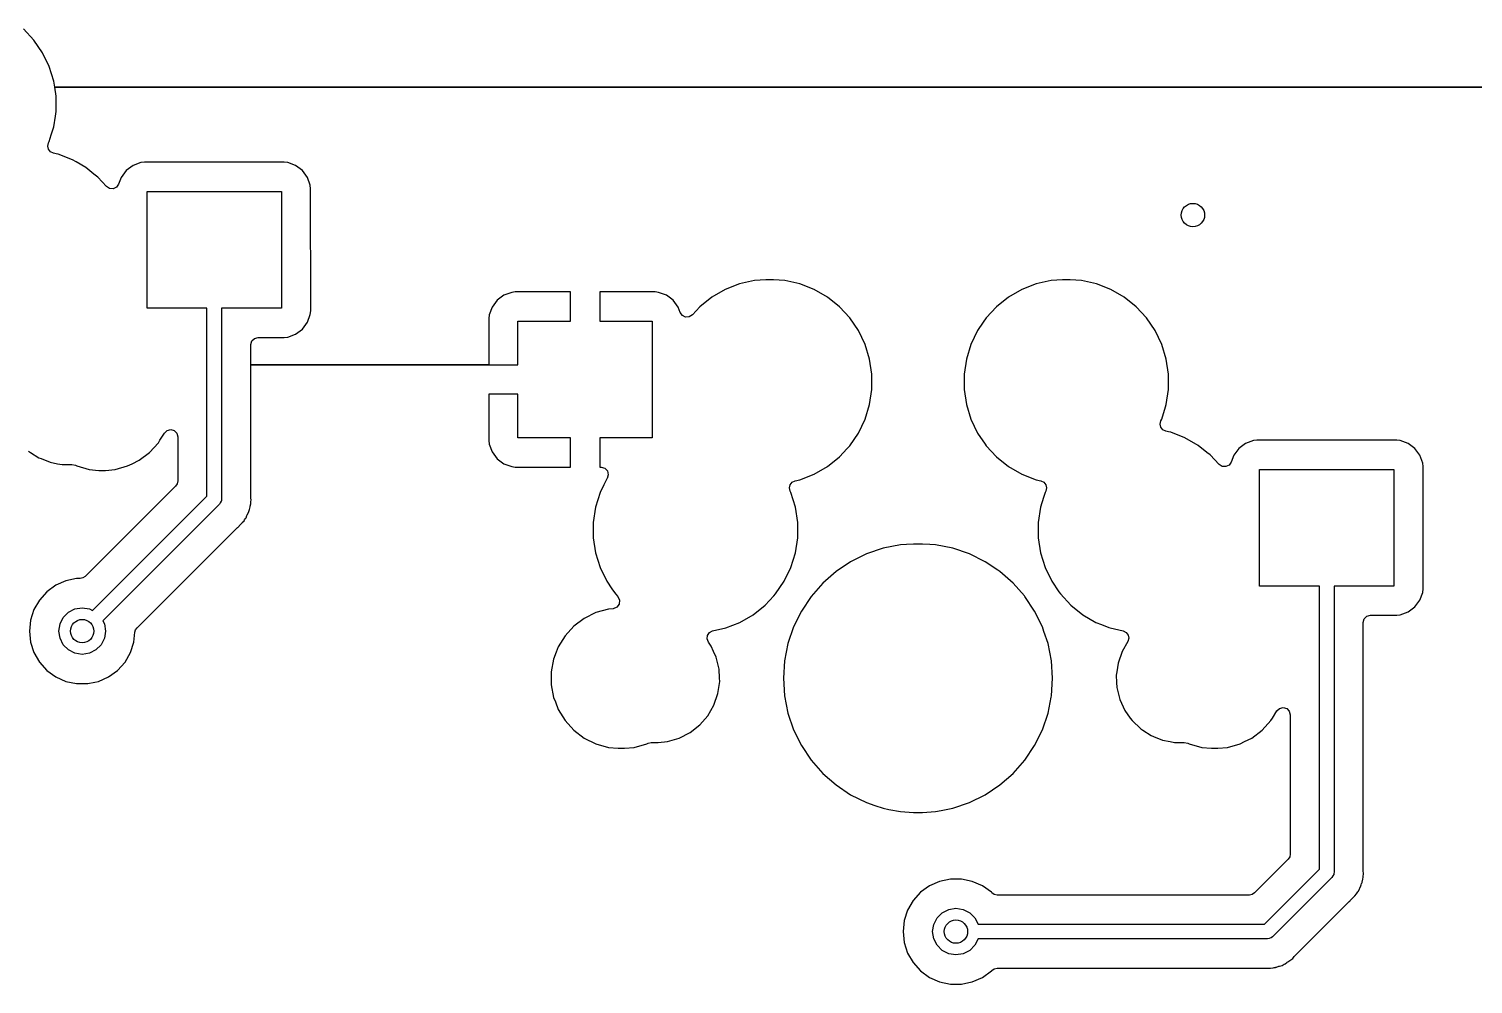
# Model space of a CAD drawing. Extents: x 144.2 to 239.5, y -132.7 to -33.4.
# Drawn here: x 157.61 to 182.34, y -72.02 to -55.65 of the extents above; entities that cross this region are included whole.
import ezdxf

# ---------------------------------------------------------------- set-up
doc = ezdxf.new("R2010")
doc.units = 0
doc.layers.add('BLACK', color=7, linetype='CONTINUOUS')

msp = doc.modelspace()

# ---------------------------------------------------------------- linework, layer by layer
at = {"layer": 'BLACK', "linetype": 'CONTINUOUS'}
for p, q in [((157.694, -55.8415), (157.516, -55.6492)), ((157.842, -56.0583), (157.694, -55.8415)), ((157.694, -55.8415), (157.694, -55.8415)), ((157.694, -55.8415), (157.694, -55.8415)), ((157.956, -56.2947), (157.842, -56.0583)), ((158.033, -56.5454), (157.956, -56.2947)), ((158.049, -56.646), (158.033, -56.5454)), ((158.072, -56.8048), (158.049, -56.646)), ((158.049, -56.646), (184.532, -56.646)), ((184.532, -56.646), (158.049, -56.646)), ((158.072, -57.0672), (158.072, -56.8048)), ((158.061, -57.146), (158.072, -57.0672)), ((157.991, -57.464), (158.033, -57.3266)), ((158.033, -57.3266), (158.061, -57.146)), ((157.93, -57.6588), (157.943, -57.605)), ((157.943, -57.605), (157.956, -57.5773)), ((157.956, -57.5773), (157.991, -57.464)), ((157.943, -57.7126), (157.93, -57.6588)), ((157.977, -57.7558), (157.943, -57.7126)), ((158.027, -57.7797), (157.977, -57.7558)), ((158.073, -57.7902), (158.027, -57.7797)), ((158.109, -57.7986), (158.073, -57.7902)), ((158.354, -57.8944), (158.109, -57.7986)), ((158.109, -57.7986), (158.109, -57.7986)), ((158.109, -57.7986), (158.109, -57.7986)), ((158.415, -57.9296), (158.354, -57.8944)), ((158.354, -57.8944), (158.354, -57.8944)), ((158.354, -57.8944), (158.354, -57.8944)), ((158.581, -58.0256), (158.415, -57.9296)), ((158.722, -58.1381), (158.581, -58.0256)), ((159.274, -58.0785), (159.188, -58.1937)), ((159.39, -57.9922), (159.274, -58.0785)), ((159.525, -57.9419), (159.39, -57.9922)), ((159.584, -57.9355), (159.525, -57.9419)), ((161.98, -57.9355), (159.584, -57.9355)), ((162.039, -57.9419), (161.98, -57.9355)), ((161.98, -57.9355), (161.98, -57.9355)), ((162.174, -57.9922), (162.039, -57.9419)), ((162.29, -58.0785), (162.174, -57.9922)), ((162.376, -58.1937), (162.29, -58.0785)), ((158.786, -58.1892), (158.722, -58.1381)), ((158.937, -58.3522), (158.786, -58.1892)), ((158.99, -58.3859), (158.937, -58.3522)), ((159.108, -58.3624), (159.052, -58.3895)), ((159.144, -58.3112), (159.108, -58.3624)), ((159.188, -58.1937), (159.144, -58.3112)), ((162.426, -58.3285), (162.376, -58.1937)), ((162.432, -58.3881), (162.426, -58.3285)), ((159.052, -58.3895), (158.99, -58.3859)), ((159.632, -60.436), (159.632, -58.436)), ((159.632, -58.436), (161.932, -58.436)), ((161.932, -58.436), (161.932, -60.436)), ((162.433, -60.4839), (162.432, -58.3881)), ((169.775, -60.0211), (169.53, -60.1169)), ((170.03, -59.9627), (169.775, -60.0211)), ((170.227, -59.948), (170.03, -59.9627)), ((170.357, -59.948), (170.227, -59.948)), ((170.227, -59.948), (170.227, -59.948)), ((170.554, -59.9627), (170.357, -59.948)), ((170.357, -59.948), (170.357, -59.948)), ((170.809, -60.0211), (170.554, -59.9627)), ((171.054, -60.1169), (170.809, -60.0211)), ((174.855, -60.0211), (174.61, -60.1169)), ((175.11, -59.9627), (174.855, -60.0211)), ((175.307, -59.948), (175.11, -59.9627)), ((175.437, -59.948), (175.307, -59.948)), ((175.307, -59.948), (175.307, -59.948)), ((175.634, -59.9627), (175.437, -59.948)), ((175.437, -59.948), (175.437, -59.948)), ((175.889, -60.0211), (175.634, -59.9627)), ((176.134, -60.1169), (175.889, -60.0211)), ((165.625, -60.3013), (165.539, -60.4164)), ((165.74, -60.2151), (165.625, -60.3013)), ((165.875, -60.1649), (165.74, -60.2151)), ((165.934, -60.1585), (165.875, -60.1649)), ((166.882, -60.1585), (165.934, -60.1585)), ((166.882, -60.6585), (166.882, -60.1585)), ((168.33, -60.1585), (167.382, -60.1585)), ((167.382, -60.1585), (167.382, -60.6585)), ((168.389, -60.1649), (168.33, -60.1585)), ((168.524, -60.2151), (168.389, -60.1649)), ((168.639, -60.3013), (168.524, -60.2151)), ((168.725, -60.4164), (168.639, -60.3013)), ((169.303, -60.2481), (169.098, -60.4117)), ((169.53, -60.1169), (169.303, -60.2481)), ((171.054, -60.1173), (171.054, -60.1169)), ((171.054, -60.1169), (171.054, -60.1169)), ((171.054, -60.1169), (171.054, -60.1169)), ((171.281, -60.2481), (171.054, -60.1173)), ((171.486, -60.4117), (171.281, -60.2481)), ((171.281, -60.2481), (171.281, -60.2481)), ((174.383, -60.2481), (174.178, -60.4117)), ((174.61, -60.1169), (174.383, -60.2481)), ((176.134, -60.1173), (176.134, -60.1169)), ((176.134, -60.1169), (176.134, -60.1169)), ((176.134, -60.1169), (176.134, -60.1169)), ((176.361, -60.2481), (176.134, -60.1173)), ((176.566, -60.4117), (176.361, -60.2481)), ((176.361, -60.2481), (176.361, -60.2481)), ((160.657, -60.436), (159.632, -60.436)), ((160.657, -63.6562), (160.657, -60.436)), ((161.932, -60.436), (160.907, -60.436)), ((160.907, -60.436), (160.907, -63.708)), ((162.376, -60.6783), (162.426, -60.5435)), ((162.426, -60.5435), (162.433, -60.4839)), ((165.488, -60.5511), (165.482, -60.6107)), ((165.539, -60.4164), (165.488, -60.5511)), ((168.761, -60.5111), (168.725, -60.4164)), ((168.797, -60.5622), (168.761, -60.5111)), ((168.853, -60.5894), (168.797, -60.5622)), ((168.915, -60.5857), (168.853, -60.5894)), ((168.968, -60.5521), (168.915, -60.5857)), ((169.098, -60.4117), (168.968, -60.5521)), ((171.664, -60.604), (171.486, -60.4117)), ((171.486, -60.4117), (171.486, -60.4117)), ((171.486, -60.4117), (171.486, -60.4117)), ((174.178, -60.4117), (174, -60.604)), ((176.744, -60.604), (176.566, -60.4117)), ((176.566, -60.4117), (176.566, -60.4117)), ((176.566, -60.4117), (176.566, -60.4117)), ((162.174, -60.8798), (162.29, -60.7935)), ((162.29, -60.7935), (162.376, -60.6783)), ((165.482, -60.6107), (165.482, -61.4085)), ((165.982, -61.4085), (165.982, -60.6585)), ((165.982, -60.6585), (166.882, -60.6585)), ((167.382, -60.6585), (168.282, -60.6585)), ((168.282, -60.6585), (168.282, -62.6585)), ((171.812, -60.8208), (171.664, -60.604)), ((171.664, -60.604), (171.664, -60.604)), ((171.664, -60.604), (171.664, -60.604)), ((171.926, -61.0572), (171.812, -60.8208)), ((173.852, -60.8208), (173.738, -61.0572)), ((173.95, -60.6763), (173.852, -60.8208)), ((174, -60.604), (173.95, -60.6763)), ((176.892, -60.8208), (176.744, -60.604)), ((176.744, -60.604), (176.744, -60.604)), ((176.744, -60.604), (176.744, -60.604)), ((177.006, -61.0572), (176.892, -60.8208)), ((161.407, -61.0605), (161.424, -60.9985)), ((161.407, -61.4085), (161.407, -61.0605)), ((161.424, -60.9985), (161.469, -60.9531)), ((161.469, -60.9531), (161.531, -60.9365)), ((161.531, -60.9365), (161.98, -60.9365)), ((161.98, -60.9365), (162.039, -60.9301)), ((161.98, -60.9365), (161.98, -60.9365)), ((162.039, -60.9301), (162.174, -60.8798)), ((172.003, -61.3079), (171.926, -61.0572)), ((173.738, -61.0572), (173.661, -61.3079)), ((177.083, -61.3079), (177.006, -61.0572)), ((172.042, -61.5673), (172.003, -61.3079)), ((173.661, -61.3079), (173.621, -61.5673)), ((177.123, -61.5673), (177.083, -61.3079)), ((161.407, -61.9085), (161.407, -61.4085)), ((161.407, -61.4085), (165.482, -61.4085)), ((165.482, -61.4085), (161.407, -61.4085)), ((165.482, -61.4085), (165.982, -61.4085)), ((172.042, -61.8297), (172.042, -61.5673)), ((173.621, -61.5673), (173.621, -61.8297)), ((177.123, -61.8297), (177.123, -61.5673)), ((161.407, -63.6727), (161.407, -61.9085)), ((165.982, -61.9085), (165.482, -61.9085)), ((165.482, -61.9085), (165.482, -62.7063)), ((165.982, -62.6585), (165.982, -61.9085)), ((172.003, -62.0891), (172.042, -61.8297)), ((173.621, -61.8297), (173.661, -62.0891)), ((177.083, -62.0891), (177.123, -61.8297)), ((171.926, -62.3398), (172.003, -62.0891)), ((173.661, -62.0891), (173.738, -62.3398)), ((177.006, -62.3398), (177.072, -62.1272)), ((177.072, -62.1272), (177.083, -62.0891)), ((159.927, -62.5763), (159.973, -62.5327)), ((159.973, -62.5327), (160.035, -62.5176)), ((160.035, -62.5176), (160.096, -62.535)), ((160.096, -62.535), (160.14, -62.5802)), ((171.812, -62.5762), (171.926, -62.3398)), ((173.738, -62.3398), (173.852, -62.5762)), ((176.98, -62.4213), (176.993, -62.3675)), ((176.993, -62.4751), (176.98, -62.4213)), ((176.993, -62.3675), (177.006, -62.3398)), ((177.027, -62.5183), (176.993, -62.4751)), ((177.077, -62.5422), (177.027, -62.5183)), ((177.123, -62.5527), (177.077, -62.5422)), ((177.159, -62.5611), (177.123, -62.5527)), ((177.404, -62.6569), (177.159, -62.5611)), ((177.159, -62.5611), (177.159, -62.5611)), ((177.159, -62.5611), (177.159, -62.5611)), ((159.674, -62.907), (159.824, -62.7426)), ((159.824, -62.7426), (159.852, -62.698)), ((159.852, -62.698), (159.927, -62.5763)), ((160.14, -62.5802), (160.156, -62.6416)), ((160.156, -62.6416), (160.156, -63.3975)), ((165.482, -62.7063), (165.488, -62.7659)), ((165.488, -62.7659), (165.539, -62.9006)), ((166.882, -62.6585), (165.982, -62.6585)), ((166.882, -63.1585), (166.882, -62.6585)), ((168.282, -62.6585), (167.382, -62.6585)), ((167.382, -62.6585), (167.382, -63.1585)), ((171.62, -62.841), (171.664, -62.793)), ((171.664, -62.793), (171.812, -62.5762)), ((171.664, -62.793), (171.664, -62.793)), ((171.664, -62.793), (171.664, -62.793)), ((173.852, -62.5762), (173.981, -62.7659)), ((173.981, -62.7659), (174, -62.793)), ((174, -62.793), (174.178, -62.9853)), ((177.404, -62.6573), (177.404, -62.6569)), ((177.404, -62.6569), (177.404, -62.6569)), ((177.404, -62.6569), (177.404, -62.6569)), ((177.631, -62.7881), (177.404, -62.6573)), ((177.78, -62.907), (177.631, -62.7881)), ((178.44, -62.7547), (178.324, -62.841)), ((178.575, -62.7044), (178.44, -62.7547)), ((178.634, -62.698), (178.575, -62.7044)), ((181.03, -62.698), (178.634, -62.698)), ((181.089, -62.7044), (181.03, -62.698)), ((181.03, -62.698), (181.03, -62.698)), ((181.224, -62.7547), (181.089, -62.7044)), ((181.34, -62.841), (181.224, -62.7547)), ((157.599, -62.885), (157.633, -62.907)), ((157.633, -62.907), (157.775, -62.9986)), ((157.775, -62.9986), (157.815, -63.0143)), ((157.815, -63.0143), (157.971, -63.0767)), ((159.375, -63.1019), (159.497, -63.0411)), ((159.497, -63.0411), (159.674, -62.907)), ((165.539, -62.9006), (165.625, -63.0157)), ((165.625, -63.0157), (165.74, -63.1019)), ((171.281, -63.1489), (171.486, -62.9853)), ((171.486, -62.9853), (171.62, -62.841)), ((174.178, -62.9853), (174.178, -62.9853)), ((174.178, -62.9853), (174.383, -63.1489)), ((177.836, -62.9517), (177.78, -62.907)), ((177.987, -63.1147), (177.836, -62.9517)), ((178.238, -62.9562), (178.194, -63.0737)), ((178.324, -62.841), (178.238, -62.9562)), ((181.426, -62.9562), (181.34, -62.841)), ((181.476, -63.091), (181.426, -62.9562)), ((157.971, -63.0767), (158.099, -63.1015)), ((158.099, -63.1015), (158.177, -63.1165)), ((158.177, -63.1165), (158.177, -63.1165)), ((158.177, -63.1165), (158.334, -63.1165)), ((158.334, -63.1165), (158.336, -63.1163)), ((158.334, -63.1165), (158.334, -63.1165)), ((158.336, -63.1163), (158.337, -63.1165)), ((158.337, -63.1165), (158.34, -63.1165)), ((158.34, -63.1165), (158.34, -63.1171)), ((158.34, -63.1171), (158.403, -63.1288)), ((158.403, -63.1288), (158.426, -63.1402)), ((158.426, -63.1402), (158.64, -63.2011)), ((158.64, -63.2011), (158.806, -63.2165)), ((158.806, -63.2165), (158.806, -63.2165)), ((158.806, -63.2165), (158.918, -63.2165)), ((158.918, -63.2165), (159.084, -63.2011)), ((158.918, -63.2165), (158.918, -63.2165)), ((159.084, -63.2011), (159.298, -63.1402)), ((159.298, -63.1402), (159.375, -63.1019)), ((165.74, -63.1019), (165.875, -63.1521)), ((165.875, -63.1521), (165.934, -63.1585)), ((165.934, -63.1585), (166.882, -63.1585)), ((167.382, -63.1585), (167.405, -63.1585)), ((167.405, -63.1585), (167.469, -63.1763)), ((167.469, -63.1763), (167.515, -63.2246)), ((167.529, -63.2895), (167.508, -63.3524)), ((167.515, -63.2246), (167.529, -63.2895)), ((170.809, -63.3759), (171.054, -63.2801)), ((171.054, -63.2801), (171.281, -63.1489)), ((174.383, -63.1489), (174.61, -63.2801)), ((174.61, -63.2801), (174.855, -63.3759)), ((178.04, -63.1484), (177.987, -63.1147)), ((178.102, -63.152), (178.04, -63.1484)), ((178.158, -63.1249), (178.102, -63.152)), ((178.194, -63.0737), (178.158, -63.1249)), ((178.682, -65.1985), (178.682, -63.1985)), ((178.682, -63.1985), (180.982, -63.1985)), ((180.982, -63.1985), (180.982, -65.1985)), ((181.482, -63.1506), (181.476, -63.091)), ((181.482, -65.2464), (181.482, -63.1506)), ((160.12, -63.4852), (158.572, -65.0332)), ((160.147, -63.445), (160.12, -63.4852)), ((160.156, -63.3975), (160.147, -63.445)), ((167.453, -63.4619), (167.388, -63.5972)), ((167.502, -63.3608), (167.453, -63.4619)), ((167.504, -63.358), (167.502, -63.3608)), ((167.508, -63.3524), (167.504, -63.358)), ((170.63, -63.5157), (170.643, -63.4619)), ((170.643, -63.5695), (170.63, -63.5157)), ((170.643, -63.4619), (170.677, -63.4187)), ((170.677, -63.4187), (170.727, -63.3948)), ((170.727, -63.3948), (170.809, -63.3759)), ((174.855, -63.3759), (174.937, -63.3948)), ((174.937, -63.3948), (174.987, -63.4187)), ((174.987, -63.4187), (175.021, -63.4619)), ((175.021, -63.4619), (175.034, -63.5157)), ((175.034, -63.5157), (175.021, -63.5695)), ((158.697, -65.6166), (160.657, -63.6562)), ((160.87, -63.7964), (158.873, -65.7934)), ((160.885, -63.7692), (160.87, -63.7964)), ((160.902, -63.7432), (160.885, -63.7692)), ((160.903, -63.737), (160.902, -63.7432)), ((160.904, -63.7346), (160.903, -63.737)), ((160.907, -63.708), (160.904, -63.7301)), ((160.904, -63.7301), (160.904, -63.7346)), ((161.397, -63.8293), (161.407, -63.787)), ((161.408, -63.6843), (161.407, -63.6727)), ((161.407, -63.767), (161.409, -63.7476)), ((161.407, -63.787), (161.407, -63.767)), ((161.412, -63.7278), (161.408, -63.6843)), ((161.409, -63.7473), (161.412, -63.7278)), ((161.409, -63.7476), (161.409, -63.7473)), ((167.388, -63.5972), (167.311, -63.8479)), ((170.656, -63.5972), (170.643, -63.5695)), ((170.733, -63.8479), (170.656, -63.5972)), ((174.983, -63.6785), (174.931, -63.8479)), ((175.008, -63.5972), (174.983, -63.6785)), ((175.021, -63.5695), (175.008, -63.5972)), ((161.302, -64.061), (161.312, -64.0448)), ((161.312, -64.0448), (161.325, -64.0289)), ((161.325, -64.0289), (161.342, -63.9889)), ((161.342, -63.9889), (161.347, -63.9784)), ((161.347, -63.9784), (161.368, -63.9401)), ((161.368, -63.9401), (161.373, -63.9207)), ((161.373, -63.9207), (161.379, -63.9023)), ((161.379, -63.9023), (161.387, -63.8839)), ((161.387, -63.8839), (161.394, -63.8408)), ((161.394, -63.8408), (161.397, -63.8293)), ((167.311, -63.8479), (167.272, -64.1073)), ((170.772, -64.1073), (170.733, -63.8479)), ((174.931, -63.8479), (174.891, -64.1073)), ((159.459, -65.9156), (161.166, -64.2088)), ((161.166, -64.2088), (161.182, -64.1959)), ((161.182, -64.1959), (161.184, -64.1938)), ((161.184, -64.1938), (161.23, -64.1447)), ((161.184, -64.1938), (161.184, -64.1938)), ((161.23, -64.1447), (161.233, -64.142)), ((161.233, -64.142), (161.252, -64.1225)), ((161.252, -64.1225), (161.255, -64.1193)), ((161.255, -64.1193), (161.262, -64.1104)), ((161.262, -64.1104), (161.292, -64.0786)), ((161.292, -64.0786), (161.302, -64.061)), ((167.272, -64.1073), (167.272, -64.3697)), ((170.772, -64.3697), (170.772, -64.1073)), ((174.891, -64.1073), (174.891, -64.3697)), ((167.272, -64.3697), (167.311, -64.6291)), ((170.733, -64.6291), (170.772, -64.3697)), ((172.531, -64.4928), (172.235, -64.5516)), ((172.636, -64.4859), (172.531, -64.4928)), ((172.757, -64.478), (172.636, -64.4859)), ((172.907, -64.478), (172.757, -64.478)), ((173.036, -64.4864), (172.907, -64.478)), ((173.133, -64.4928), (173.036, -64.4864)), ((173.429, -64.5516), (173.133, -64.4928)), ((174.891, -64.3697), (174.931, -64.6291)), ((167.311, -64.6291), (167.388, -64.8798)), ((170.656, -64.8798), (170.733, -64.6291)), ((171.679, -64.7819), (171.429, -64.9495)), ((171.95, -64.6486), (171.679, -64.7819)), ((172.235, -64.5516), (171.95, -64.6486)), ((173.714, -64.6486), (173.429, -64.5516)), ((173.985, -64.7819), (173.714, -64.6486)), ((174.202, -64.9274), (173.985, -64.7819)), ((174.931, -64.6291), (175.008, -64.8798)), ((158.572, -65.0332), (158.532, -65.0601)), ((167.388, -64.8798), (167.502, -65.1162)), ((170.542, -65.1162), (170.656, -64.8798)), ((171.429, -64.9495), (171.202, -65.1483)), ((174.235, -64.9495), (174.202, -64.9274)), ((174.462, -65.1483), (174.235, -64.9495)), ((175.008, -64.8798), (175.122, -65.1162)), ((158.067, -65.1858), (157.914, -65.2971)), ((158.24, -65.1089), (158.067, -65.1858)), ((158.425, -65.0695), (158.24, -65.1089)), ((158.485, -65.0695), (158.425, -65.0695)), ((158.532, -65.0601), (158.485, -65.0695)), ((167.502, -65.1162), (167.591, -65.2464)), ((167.591, -65.2464), (167.65, -65.333)), ((170.394, -65.333), (170.542, -65.1162)), ((171.202, -65.1483), (171.003, -65.375)), ((174.654, -65.3665), (174.462, -65.1483)), ((175.122, -65.1162), (175.245, -65.2971)), ((179.707, -65.1985), (178.682, -65.1985)), ((179.707, -70.0522), (179.707, -65.1985)), ((180.982, -65.1985), (179.957, -65.1985)), ((179.957, -65.1985), (179.957, -70.104)), ((181.476, -65.306), (181.482, -65.2464)), ((157.787, -65.4378), (157.693, -65.6017)), ((157.914, -65.2971), (157.787, -65.4378)), ((167.65, -65.333), (167.691, -65.378)), ((167.716, -65.5067), (167.675, -65.5612)), ((167.691, -65.378), (167.722, -65.4388)), ((167.722, -65.4388), (167.716, -65.5067)), ((170.011, -65.6889), (170.216, -65.5253)), ((170.216, -65.5253), (170.363, -65.3665)), ((170.363, -65.3665), (170.394, -65.333)), ((170.394, -65.333), (170.394, -65.333)), ((170.394, -65.333), (170.394, -65.333)), ((171.003, -65.375), (170.835, -65.6258)), ((174.661, -65.375), (174.654, -65.3665)), ((174.829, -65.6258), (174.661, -65.375)), ((175.245, -65.2971), (175.27, -65.333)), ((175.27, -65.333), (175.448, -65.5253)), ((175.448, -65.5253), (175.448, -65.5253)), ((175.448, -65.5253), (175.653, -65.6889)), ((181.34, -65.556), (181.426, -65.4408)), ((181.426, -65.4408), (181.476, -65.306)), ((157.634, -65.7817), (157.615, -65.97)), ((157.693, -65.6017), (157.634, -65.7817)), ((158.14, -65.8464), (158.196, -65.7349)), ((158.196, -65.7349), (158.285, -65.6464)), ((158.285, -65.6464), (158.396, -65.5896)), ((158.396, -65.5896), (158.52, -65.57)), ((158.52, -65.57), (158.644, -65.5896)), ((158.644, -65.5896), (158.697, -65.6166)), ((167.117, -65.7534), (166.94, -65.8875)), ((167.316, -65.6543), (167.117, -65.7534)), ((167.53, -65.5934), (167.316, -65.6543)), ((167.612, -65.5858), (167.53, -65.5934)), ((167.675, -65.5612), (167.612, -65.5858)), ((169.784, -65.8201), (170.011, -65.6889)), ((170.835, -65.6258), (170.702, -65.8962)), ((174.962, -65.8962), (174.829, -65.6258)), ((175.653, -65.6889), (175.88, -65.8201)), ((180.457, -65.823), (180.474, -65.761)), ((180.474, -65.761), (180.519, -65.7156)), ((180.519, -65.7156), (180.582, -65.699)), ((180.582, -65.699), (181.03, -65.699)), ((181.03, -65.699), (181.089, -65.6926)), ((181.03, -65.699), (181.03, -65.699)), ((181.089, -65.6926), (181.224, -65.6423)), ((181.224, -65.6423), (181.34, -65.556)), ((157.615, -65.97), (157.634, -66.1583)), ((158.12, -65.97), (158.14, -65.8464)), ((158.14, -66.0936), (158.12, -65.97)), ((158.873, -65.7934), (158.9, -65.8464)), ((158.9, -65.8464), (158.92, -65.97)), ((158.92, -65.97), (158.9, -66.0936)), ((159.406, -66.1583), (159.423, -65.9903)), ((159.423, -65.9903), (159.435, -65.9499)), ((159.435, -65.9499), (159.459, -65.9156)), ((166.94, -65.8875), (166.79, -66.0519)), ((169.228, -66.0437), (169.262, -65.9943)), ((169.262, -65.9943), (169.316, -65.967)), ((169.316, -65.967), (169.539, -65.9159)), ((169.539, -65.9159), (169.784, -65.8201)), ((170.702, -65.8962), (170.605, -66.1818)), ((174.988, -65.9743), (174.962, -65.8962)), ((175.059, -66.1818), (174.988, -65.9743)), ((175.88, -65.8201), (175.974, -65.8569)), ((175.974, -65.8569), (176.101, -65.9065)), ((176.101, -65.9065), (176.125, -65.9159)), ((176.125, -65.9159), (176.345, -65.9662)), ((176.345, -65.9662), (176.396, -65.9916)), ((176.396, -65.9916), (176.431, -66.0375)), ((180.457, -66.8897), (180.457, -65.823)), ((157.634, -66.1583), (157.693, -66.3383)), ((158.196, -66.2051), (158.14, -66.0936)), ((158.285, -66.2936), (158.196, -66.2051)), ((158.844, -66.2051), (158.755, -66.2936)), ((158.9, -66.0936), (158.844, -66.2051)), ((159.347, -66.3383), (159.406, -66.1583)), ((166.673, -66.2411), (166.638, -66.3298)), ((166.79, -66.0519), (166.673, -66.2411)), ((169.22, -66.1036), (169.228, -66.0437)), ((169.242, -66.1598), (169.22, -66.1036)), ((169.289, -66.2257), (169.242, -66.1598)), ((169.289, -66.2258), (169.289, -66.2257)), ((169.289, -66.2257), (169.289, -66.2257)), ((169.332, -66.3193), (169.289, -66.2258)), ((170.605, -66.1818), (170.546, -66.4776)), ((175.118, -66.4776), (175.059, -66.1818)), ((176.425, -66.1491), (176.326, -66.3193)), ((176.441, -66.094), (176.425, -66.1491)), ((176.431, -66.0375), (176.441, -66.094)), ((157.693, -66.3383), (157.787, -66.5022)), ((157.787, -66.5022), (157.914, -66.6429)), ((158.396, -66.3504), (158.285, -66.2936)), ((158.52, -66.37), (158.396, -66.3504)), ((158.644, -66.3504), (158.52, -66.37)), ((158.755, -66.2936), (158.644, -66.3504)), ((159.126, -66.6429), (159.253, -66.5022)), ((159.253, -66.5022), (159.347, -66.3383)), ((166.592, -66.4486), (166.552, -66.6673)), ((166.638, -66.3298), (166.592, -66.4486)), ((169.377, -66.4169), (169.332, -66.3193)), ((169.426, -66.6212), (169.377, -66.4169)), ((170.546, -66.4776), (170.527, -66.7785)), ((175.137, -66.7785), (175.118, -66.4776)), ((176.258, -66.5179), (176.236, -66.671)), ((176.326, -66.3193), (176.258, -66.5179)), ((157.914, -66.6429), (158.067, -66.7542)), ((158.067, -66.7542), (158.24, -66.8311)), ((158.8, -66.8311), (158.973, -66.7542)), ((158.973, -66.7542), (159.126, -66.6429)), ((166.552, -66.6673), (166.552, -66.8897)), ((169.434, -66.7785), (169.426, -66.6212)), ((176.236, -66.671), (176.228, -66.7259)), ((176.228, -66.7259), (176.234, -66.8516)), ((158.24, -66.8311), (158.425, -66.8705)), ((158.425, -66.8705), (158.425, -66.8705)), ((158.425, -66.8705), (158.615, -66.8705)), ((158.615, -66.8705), (158.738, -66.8443)), ((158.615, -66.8705), (158.615, -66.8705)), ((158.738, -66.8443), (158.8, -66.8311)), ((166.552, -66.8897), (166.592, -67.1084)), ((169.406, -67.0391), (169.436, -66.8311)), ((169.436, -66.8311), (169.434, -66.7785)), ((170.527, -66.7785), (170.546, -67.0794)), ((175.118, -67.0794), (175.137, -66.7785)), ((176.234, -66.8516), (176.238, -66.9358)), ((176.238, -66.9358), (176.287, -67.1401)), ((180.457, -70.0687), (180.457, -66.8897)), ((166.592, -67.1084), (166.622, -67.1838)), ((166.622, -67.1838), (166.673, -67.3159)), ((169.233, -67.4198), (169.338, -67.2377)), ((169.338, -67.2377), (169.406, -67.0391)), ((170.546, -67.0794), (170.605, -67.3752)), ((175.059, -67.3752), (175.113, -67.1023)), ((175.113, -67.1023), (175.118, -67.0794)), ((175.118, -67.0794), (175.118, -67.0794)), ((175.118, -67.0794), (175.118, -67.0794)), ((176.287, -67.1401), (176.375, -67.3313)), ((166.673, -67.3159), (166.79, -67.5051)), ((166.79, -67.5051), (166.94, -67.6695)), ((169.095, -67.5786), (169.233, -67.4198)), ((170.605, -67.3752), (170.702, -67.6608)), ((174.962, -67.6608), (175.059, -67.3752)), ((176.375, -67.3313), (176.467, -67.4605)), ((176.467, -67.4605), (176.497, -67.5025)), ((176.497, -67.5025), (176.649, -67.6475)), ((178.724, -67.6695), (178.874, -67.5051)), ((178.874, -67.5051), (178.902, -67.4605)), ((178.902, -67.4605), (178.977, -67.3388)), ((178.977, -67.3388), (179.023, -67.2952)), ((179.023, -67.2952), (179.085, -67.2801)), ((179.085, -67.2801), (179.146, -67.2975)), ((179.146, -67.2975), (179.19, -67.3427)), ((179.19, -67.3427), (179.207, -67.4041)), ((179.207, -67.4041), (179.207, -69.7935)), ((166.94, -67.6695), (167.117, -67.8036)), ((168.743, -67.8048), (168.93, -67.7085)), ((168.93, -67.7085), (169.095, -67.5786)), ((170.702, -67.6608), (170.835, -67.9312)), ((174.829, -67.9312), (174.962, -67.6608)), ((176.649, -67.6475), (176.683, -67.6695)), ((176.683, -67.6695), (176.825, -67.7611)), ((176.825, -67.7611), (176.865, -67.7768)), ((178.547, -67.8036), (178.724, -67.6695)), ((167.117, -67.8036), (167.316, -67.9027)), ((167.316, -67.9027), (167.53, -67.9636)), ((167.53, -67.9636), (167.696, -67.979)), ((167.696, -67.979), (167.696, -67.979)), ((167.696, -67.979), (167.808, -67.979)), ((167.808, -67.979), (167.974, -67.9636)), ((167.808, -67.979), (167.808, -67.979)), ((167.974, -67.9636), (168.188, -67.9027)), ((168.188, -67.9027), (168.209, -67.892)), ((168.209, -67.892), (168.264, -67.879)), ((168.264, -67.879), (168.384, -67.879)), ((168.384, -67.879), (168.541, -67.864)), ((168.384, -67.879), (168.384, -67.879)), ((168.541, -67.864), (168.743, -67.8048)), ((170.835, -67.9312), (171.002, -68.1812)), ((174.661, -68.182), (174.829, -67.9312)), ((176.865, -67.7768), (177.021, -67.8392)), ((177.021, -67.8392), (177.149, -67.864)), ((177.149, -67.864), (177.227, -67.879)), ((177.227, -67.879), (177.227, -67.879)), ((177.227, -67.879), (177.384, -67.879)), ((177.384, -67.879), (177.386, -67.8788)), ((177.384, -67.879), (177.384, -67.879)), ((177.386, -67.8788), (177.387, -67.879)), ((177.387, -67.879), (177.39, -67.879)), ((177.39, -67.879), (177.39, -67.8796)), ((177.39, -67.8796), (177.453, -67.8913)), ((177.453, -67.8913), (177.476, -67.9027)), ((177.476, -67.9027), (177.69, -67.9636)), ((177.69, -67.9636), (177.856, -67.979)), ((177.856, -67.979), (177.856, -67.979)), ((177.856, -67.979), (177.968, -67.979)), ((177.968, -67.979), (178.134, -67.9636)), ((177.968, -67.979), (177.968, -67.979)), ((178.134, -67.9636), (178.348, -67.9027)), ((178.348, -67.9027), (178.425, -67.8644)), ((178.425, -67.8644), (178.547, -67.8036)), ((171.002, -68.1812), (171.003, -68.182)), ((171.003, -68.182), (171.202, -68.4087)), ((174.462, -68.4087), (174.661, -68.182)), ((171.202, -68.4087), (171.429, -68.6075)), ((174.235, -68.6075), (174.462, -68.4087)), ((171.429, -68.6075), (171.679, -68.7751)), ((173.985, -68.7751), (174.235, -68.6075)), ((171.679, -68.7751), (171.95, -68.9084)), ((171.95, -68.9084), (172.093, -68.9569)), ((172.093, -68.9569), (172.235, -69.0054)), ((173.429, -69.0054), (173.714, -68.9084)), ((173.714, -68.9084), (173.985, -68.7751)), ((172.235, -69.0054), (172.335, -69.0252)), ((172.335, -69.0252), (172.531, -69.0642)), ((172.531, -69.0642), (172.531, -69.0642)), ((172.531, -69.0642), (172.531, -69.0642)), ((172.531, -69.0642), (172.757, -69.079)), ((172.757, -69.079), (172.907, -69.079)), ((172.907, -69.079), (173.133, -69.0642)), ((172.907, -69.079), (172.907, -69.079)), ((173.133, -69.0642), (173.23, -69.045)), ((173.133, -69.0642), (173.133, -69.0642)), ((173.133, -69.0642), (173.133, -69.0642)), ((173.23, -69.045), (173.429, -69.0054)), ((179.17, -69.8812), (178.593, -70.4582)), ((179.197, -69.841), (179.17, -69.8812)), ((179.207, -69.7935), (179.197, -69.841)), ((173.387, -70.2195), (173.202, -70.2589)), ((173.577, -70.2195), (173.387, -70.2195)), ((173.387, -70.2195), (173.387, -70.2195)), ((173.762, -70.2589), (173.577, -70.2195)), ((173.577, -70.2195), (173.577, -70.2195)), ((178.764, -70.995), (179.707, -70.0522)), ((179.92, -70.1924), (178.904, -71.2084)), ((179.935, -70.1652), (179.92, -70.1924)), ((179.952, -70.1392), (179.935, -70.1652)), ((179.953, -70.133), (179.952, -70.1392)), ((179.954, -70.1306), (179.953, -70.133)), ((179.957, -70.104), (179.954, -70.1261)), ((179.954, -70.1261), (179.954, -70.1306)), ((180.444, -70.2367), (180.447, -70.2253)), ((180.447, -70.2253), (180.457, -70.183)), ((180.458, -70.0803), (180.457, -70.0687)), ((180.457, -70.163), (180.459, -70.1436)), ((180.457, -70.183), (180.457, -70.163)), ((180.462, -70.1238), (180.458, -70.0803)), ((180.459, -70.1436), (180.462, -70.1238)), ((172.876, -70.4471), (172.749, -70.5878)), ((173.029, -70.3358), (172.876, -70.4471)), ((173.202, -70.2589), (173.029, -70.3358)), ((173.935, -70.3358), (173.762, -70.2589)), ((174.088, -70.4471), (173.935, -70.3358)), ((173.935, -70.3358), (173.935, -70.3358)), ((173.935, -70.3358), (173.935, -70.3358)), ((174.094, -70.4535), (174.088, -70.4471)), ((174.135, -70.4838), (174.094, -70.4535)), ((178.593, -70.4582), (178.553, -70.4851)), ((180.312, -70.5064), (180.342, -70.4746)), ((180.342, -70.4746), (180.352, -70.457)), ((180.352, -70.457), (180.362, -70.4408)), ((180.362, -70.4408), (180.375, -70.4249)), ((180.375, -70.4249), (180.392, -70.3848)), ((180.375, -70.4249), (180.375, -70.4249)), ((180.392, -70.3848), (180.397, -70.3744)), ((180.397, -70.3744), (180.418, -70.3361)), ((180.418, -70.3361), (180.423, -70.3167)), ((180.423, -70.3167), (180.429, -70.2983)), ((180.429, -70.2983), (180.434, -70.2878)), ((180.434, -70.2878), (180.437, -70.2799)), ((180.437, -70.2799), (180.444, -70.2367)), ((172.749, -70.5878), (172.655, -70.7517)), ((173.358, -70.7396), (173.482, -70.72)), ((173.482, -70.72), (173.606, -70.7396)), ((174.186, -70.4945), (174.135, -70.4838)), ((178.506, -70.4945), (174.186, -70.4945)), ((178.553, -70.4851), (178.506, -70.4945)), ((179.283, -71.5373), (180.216, -70.6048)), ((180.216, -70.6048), (180.232, -70.5919)), ((180.232, -70.5919), (180.234, -70.5898)), ((180.234, -70.5898), (180.28, -70.5407)), ((180.234, -70.5898), (180.234, -70.5898)), ((180.28, -70.5407), (180.283, -70.538)), ((180.283, -70.538), (180.302, -70.5185)), ((180.302, -70.5185), (180.305, -70.5153)), ((180.305, -70.5153), (180.312, -70.5064)), ((172.596, -70.9317), (172.577, -71.12)), ((172.655, -70.7517), (172.596, -70.9317)), ((173.102, -70.9964), (173.158, -70.8849)), ((173.158, -70.8849), (173.247, -70.7964)), ((173.247, -70.7964), (173.358, -70.7396)), ((173.606, -70.7396), (173.717, -70.7964)), ((173.717, -70.7964), (173.806, -70.8849)), ((173.806, -70.8849), (173.862, -70.995)), ((172.577, -71.12), (172.596, -71.3083)), ((173.082, -71.12), (173.102, -70.9964)), ((173.102, -71.2436), (173.082, -71.12)), ((173.862, -70.995), (178.764, -70.995)), ((178.884, -71.2252), (178.881, -71.2259)), ((178.887, -71.2218), (178.884, -71.2252)), ((178.904, -71.2084), (178.887, -71.2218)), ((172.596, -71.3083), (172.655, -71.4883)), ((173.158, -71.3551), (173.102, -71.2436)), ((173.247, -71.4436), (173.158, -71.3551)), ((173.358, -71.5004), (173.247, -71.4436)), ((173.717, -71.4436), (173.606, -71.5004)), ((173.806, -71.3551), (173.717, -71.4436)), ((173.862, -71.245), (173.806, -71.3551)), ((178.816, -71.245), (173.862, -71.245)), ((178.846, -71.2363), (178.816, -71.245)), ((178.876, -71.2297), (178.846, -71.2363)), ((178.881, -71.2259), (178.876, -71.2297)), ((172.655, -71.4883), (172.749, -71.6522)), ((172.749, -71.6522), (172.876, -71.7929)), ((173.482, -71.52), (173.358, -71.5004)), ((173.606, -71.5004), (173.482, -71.52)), ((178.973, -71.7307), (179.013, -71.7146)), ((179.013, -71.7146), (179.024, -71.7108)), ((179.024, -71.7108), (179.066, -71.6986)), ((179.066, -71.6986), (179.084, -71.6884)), ((179.084, -71.6884), (179.101, -71.6799)), ((179.101, -71.6799), (179.12, -71.6725)), ((179.12, -71.6725), (179.148, -71.6522)), ((179.148, -71.6522), (179.155, -71.6468)), ((179.155, -71.6468), (179.165, -71.6404)), ((179.165, -71.6404), (179.202, -71.6182)), ((179.202, -71.6182), (179.217, -71.604)), ((179.202, -71.6182), (179.202, -71.6182)), ((179.202, -71.6182), (179.202, -71.6182)), ((179.217, -71.604), (179.231, -71.5914)), ((179.231, -71.5914), (179.248, -71.5796)), ((179.248, -71.5796), (179.275, -71.5459)), ((179.275, -71.5459), (179.283, -71.5373)), ((172.876, -71.7929), (173.029, -71.9042)), ((173.029, -71.9042), (173.202, -71.9811)), ((173.762, -71.9811), (173.935, -71.9042)), ((173.935, -71.9042), (174.088, -71.7929)), ((174.088, -71.7929), (174.094, -71.7865)), ((174.094, -71.7865), (174.135, -71.7562)), ((174.135, -71.7562), (174.186, -71.7455)), ((174.186, -71.7455), (178.733, -71.7455)), ((178.733, -71.7455), (178.754, -71.7478)), ((178.754, -71.7478), (178.757, -71.7477)), ((178.757, -71.7477), (178.824, -71.7456)), ((178.757, -71.7477), (178.757, -71.7477)), ((178.824, -71.7456), (178.828, -71.7455)), ((178.828, -71.7455), (178.855, -71.7455)), ((178.855, -71.7455), (178.859, -71.745)), ((178.855, -71.7455), (178.855, -71.7455)), ((178.859, -71.745), (178.871, -71.7441)), ((178.871, -71.7441), (178.915, -71.7427)), ((178.915, -71.7427), (178.934, -71.7371)), ((178.934, -71.7371), (178.953, -71.7332)), ((178.953, -71.7332), (178.959, -71.7324)), ((178.959, -71.7324), (178.973, -71.7307)), ((173.202, -71.9811), (173.387, -72.0205)), ((173.387, -72.0205), (173.387, -72.0205)), ((173.387, -72.0205), (173.577, -72.0205)), ((173.577, -72.0205), (173.7, -71.9943)), ((173.577, -72.0205), (173.577, -72.0205)), ((173.7, -71.9943), (173.762, -71.9811))]:
    msp.add_line(p, q, dxfattribs=at)
at = {"layer": 'BLACK'}
for centre in [(177.54, -58.84), (158.52, -65.97), (173.482, -71.12)]:
    msp.add_circle(centre, 0.2, dxfattribs=at)

doc.saveas('drawing.dxf')
